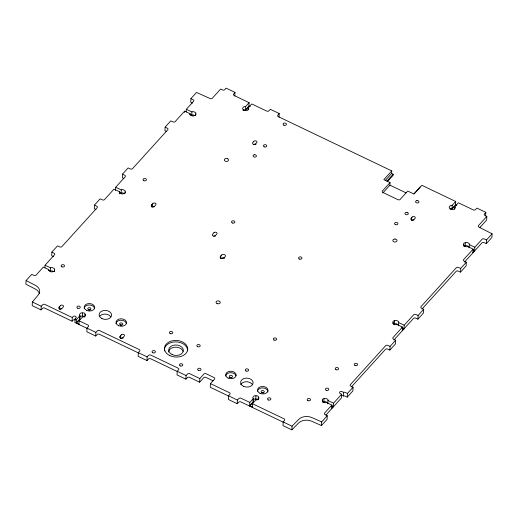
<?xml version="1.0" encoding="UTF-8"?>
<svg xmlns="http://www.w3.org/2000/svg" width="518" height="518" viewBox="0 0 518 518"><rect width="100%" height="100%" fill="white"/><g stroke="black" fill="none" stroke-linecap="round" stroke-linejoin="round"><path stroke-width="0.78" d="M234.803 96.037L234.991 92.379L226.146 88.144L224.637 89.692A1.573 1.12 2.9 0 1 222.5 89.951L220.629 89.057L212.289 98.265A1.573 1.12 2.9 0 1 210.153 98.575L196.529 92.431L190.922 98.621L193.13 99.754A1.573 1.12 2.9 0 1 193.57 101.295L186.331 109.285L191.919 111.959A1.573 1.12 2.9 0 1 193.933 111.81L195.169 112.4A1.573 1.12 2.9 0 1 195.778 113.798L195.687 113.902A1.573 1.12 2.9 0 1 195.662 115.074A1.573 1.12 2.9 0 1 194.185 115.559L194.095 115.656A1.573 1.12 2.9 0 1 192.087 115.805L190.844 115.21A1.573 1.12 2.9 0 1 190.242 113.811L184.648 111.137L175.168 121.607A1.573 1.12 2.9 0 1 173.044 121.918L170.739 120.895L165.132 127.085L167.34 128.218A1.573 1.12 2.9 0 1 167.78 129.759L132.556 168.635A1.573 1.12 2.9 0 1 130.432 168.946L128.127 167.923L122.52 174.113L124.728 175.246A1.573 1.12 2.9 0 1 125.168 176.787L115.689 187.251L121.277 189.925A1.573 1.12 2.9 0 1 123.284 189.776L124.527 190.371A1.573 1.12 2.9 0 1 125.129 191.77L125.039 191.867A1.573 1.12 2.9 0 1 125.019 193.046A1.573 1.12 2.9 0 1 123.543 193.525L123.452 193.622A1.573 1.12 2.9 0 1 121.439 193.771L120.202 193.182A1.573 1.12 2.9 0 1 119.593 191.783L114.005 189.109L104.519 199.572A1.573 1.12 2.9 0 1 102.402 199.89L100.097 198.86L94.49 205.05L96.698 206.183A1.573 1.12 2.9 0 1 97.138 207.724L61.914 246.6A1.573 1.12 2.9 0 1 59.79 246.918L57.485 245.895L51.878 252.078L54.086 253.211A1.573 1.12 2.9 0 1 54.526 254.752L45.04 265.216L50.634 267.89A1.573 1.12 2.9 0 1 52.642 267.748L53.878 268.337A1.573 1.12 2.9 0 1 54.487 269.736L54.396 269.839A1.573 1.12 2.9 0 1 54.371 271.011A1.573 1.12 2.9 0 1 52.894 271.49L52.804 271.594A1.573 1.12 2.9 0 1 50.796 271.743L49.56 271.147A1.573 1.12 2.9 0 1 48.951 269.748L43.357 267.074L36.118 275.064A1.573 1.12 2.9 0 1 34 275.382L31.695 274.359L26.088 280.542L25.9 284.207L35.192 288.979A9.952 7.11 2.9 0 1 39.284 293.402M26.088 280.542L35.379 285.321A9.952 7.11 2.9 0 1 38.345 294.865L32.375 302L32.194 305.665L41.039 309.894L42.547 308.352A1.573 1.12 2.9 0 1 44.684 308.087L72.093 321.199L72.934 320.273A1.677 1.198 2.9 0 1 75.246 319.956M41.039 309.894L41.22 306.229L42.729 304.688A1.573 1.12 2.9 0 1 44.865 304.429L72.28 317.54L72.093 321.199M44.911 267.858L45.04 265.216M53.71 271.633L52.473 271.037A1.573 1.12 2.9 0 0 50.466 271.186L50.634 267.89M51.878 252.078L51.69 255.743L53.348 256.591M54.293 271.814L54.396 269.839M59.272 308.955L59.382 306.753M59.622 309.252L59.771 306.326M72.28 317.54L73.116 316.608A1.677 1.198 2.9 0 1 75.434 316.297A1.677 1.198 2.9 0 1 75.952 317.961L75.11 318.894L74.922 322.552L87.011 328.334M78.917 324.462L79.105 320.804L82.647 316.893A1.573 1.12 2.9 0 0 84.583 316.504L85.366 315.637A1.573 1.12 2.9 0 0 85.094 314.193L84.952 314.128A1.573 1.12 2.9 0 0 84.227 313.053A1.573 1.12 2.9 0 0 82.582 312.995L82.44 312.924A1.573 1.12 2.9 0 0 80.504 313.312L79.72 314.18A1.573 1.12 2.9 0 0 79.999 315.624L76.45 319.535L76.269 323.193L78.801 320.402M79.811 319.282L79.999 315.624M84.732 317.01A1.573 1.12 2.9 0 0 82.414 316.291L82.582 312.995M84.816 316.763L84.952 314.128M79.105 320.804L87.872 324.993A1.573 1.12 2.9 0 1 88.384 326.528L87.03 328.14L86.849 331.805L95.694 336.033L97.203 334.492A1.573 1.12 2.9 0 1 99.339 334.233L138.261 352.842M94.49 205.05L94.302 208.715L95.959 209.563M95.694 336.033L95.875 332.375L97.39 330.834A1.573 1.12 2.9 0 1 99.527 330.568L139.167 349.527A1.573 1.12 2.9 0 1 139.679 351.062L138.332 352.674L138.144 356.339L146.989 360.567L148.498 359.026A1.573 1.12 2.9 0 1 150.634 358.767L177.175 371.458M115.52 190.546L115.689 187.251M119.496 193.758L119.593 191.783M121.089 193.583L121.277 189.925M122.52 174.113L122.339 177.771L123.99 178.626M124.974 193.188L125.039 191.867M120.118 337.639L120.195 336.176M120.59 338.5L120.739 335.573M151.813 206.811L151.929 204.616M152.078 207.213L152.227 204.286M146.989 360.567L147.17 356.908L148.685 355.367A1.573 1.12 2.9 0 1 150.822 355.102L178.082 368.143A1.573 1.12 2.9 0 1 178.593 369.671L177.24 371.289L177.059 374.948L185.904 379.176L187.412 377.635A1.573 1.12 2.9 0 1 189.549 377.376L199.644 382.2L203.736 377.687A1.573 1.12 2.9 0 1 205.905 377.389L213.138 380.853M165.132 127.085L164.944 130.743L166.602 131.598M184.583 112.458L184.648 111.137M186.195 111.92L186.331 109.285M190.922 98.621L190.741 102.279L192.392 103.134M190.171 115.132L190.242 113.811M195.001 115.695L193.764 115.106A1.573 1.12 2.9 0 0 191.757 115.255L191.919 111.959M195.616 115.216L195.687 113.902M185.904 379.176L186.085 375.518L187.6 373.977A1.573 1.12 2.9 0 1 189.737 373.718L199.825 378.541L199.644 382.2M199.825 378.541L203.917 374.022A1.573 1.12 2.9 0 1 206.086 373.731L214.051 377.538A1.573 1.12 2.9 0 1 214.536 379.098L210.438 383.618L210.256 387.276L228.464 395.985M220.687 258.534L220.823 255.898M210.438 383.618L229.377 392.676A1.573 1.12 2.9 0 1 229.888 394.204L228.542 395.823L228.354 399.482L237.199 403.71L238.707 402.169A1.573 1.12 2.9 0 1 240.844 401.91L283.851 422.474M243.201 110.671L243.123 109.285A1.573 1.12 2.9 0 1 242.845 107.841L243.628 106.973A1.573 1.12 2.9 0 1 245.564 106.591L249.106 102.674L234.149 95.526A1.573 1.12 2.9 0 1 233.637 93.991L234.991 92.379M245.377 110.25L245.564 106.591M248.116 109.835L248.219 107.861L251.761 103.943L266.718 111.098A1.573 1.12 2.9 0 0 268.855 110.839L270.364 109.298L279.208 113.526L279.027 117.185M249.106 102.674L248.925 106.339L245.888 109.693M237.199 403.71L237.38 400.051L238.895 398.51A1.573 1.12 2.9 0 1 241.032 398.245L249.799 402.441L249.611 406.099L253.153 402.188L253.341 398.53A1.573 1.12 2.9 0 1 253.062 397.086L253.846 396.218A1.573 1.12 2.9 0 1 255.782 395.83L255.924 395.901A1.573 1.12 2.9 0 1 257.569 395.959A1.573 1.12 2.9 0 1 258.294 397.034L258.437 397.099A1.573 1.12 2.9 0 1 258.715 398.543L257.925 399.41A1.573 1.12 2.9 0 1 255.996 399.799L252.447 403.71L252.266 407.368M255.743 399.559L255.924 395.901M258.158 399.669L258.294 397.034M252.447 403.71L284.032 418.816A1.573 1.12 2.9 0 1 284.55 420.344L283.197 421.963L283.009 425.621L291.854 429.856L298.517 423.051A9.952 7.11 2.9 0 1 311.758 421.257L321.471 425.569L327.078 419.379L327.259 415.721L325.051 414.588A1.573 1.12 2.9 0 1 324.618 413.047L331.857 405.057L326.262 402.382A1.573 1.12 2.9 0 1 324.255 402.531L323.018 401.936A1.573 1.12 2.9 0 1 322.41 400.537L322.5 400.44A1.573 1.12 2.9 0 1 322.526 399.261A1.573 1.12 2.9 0 1 324.003 398.782L324.093 398.685A1.573 1.12 2.9 0 1 326.1 398.536L327.337 399.125A1.573 1.12 2.9 0 1 327.946 400.524L327.777 403.82M291.854 429.856L292.042 426.191L298.705 419.392A9.952 7.11 2.9 0 1 311.94 417.599L321.652 421.911L321.471 425.569M322.436 401.754L322.5 400.44M322.746 402.266A1.573 1.12 2.9 0 1 323.834 402.078L324.003 398.782M331.669 408.715L331.857 405.057M341.109 395.079A1.677 1.198 2.9 0 1 341.938 395.286L343.453 396.011A1.573 1.12 2.9 0 1 344.956 396.082L347.261 397.105L347.448 393.447L345.137 392.417A1.573 1.12 2.9 0 0 343.635 392.346L342.12 391.627A1.677 1.198 2.9 0 0 339.808 391.938A1.677 1.198 2.9 0 0 340.326 393.602L341.653 394.237L333.534 403.198L333.352 406.863L331.954 406.19M341.653 394.237L341.472 397.902L325.977 414.996M343.453 396.011L343.635 392.346M351.301 387.043L385.444 349.365A1.573 1.12 2.9 0 1 387.568 349.054L389.873 350.077L390.054 346.412L387.749 345.389A1.573 1.12 2.9 0 0 385.632 345.707L350.408 384.583A1.573 1.12 2.9 0 0 350.848 386.124L353.056 387.257L352.868 390.915L347.261 397.105M382.893 192.91L389.918 185.153L390.048 182.595L383.857 179.629L391.763 170.908L278.373 116.673A1.573 1.12 2.9 0 1 277.862 115.145L279.208 113.526M385.308 180.452L391.634 173.472L391.763 170.908M391.634 173.472L393.181 174.21L393.13 175.304L387.691 181.306M393.078 323.789L393.143 322.468A1.573 1.12 2.9 0 1 393.168 321.296A1.573 1.12 2.9 0 1 394.645 320.817L394.735 320.713A1.573 1.12 2.9 0 1 396.743 320.564L397.986 321.16A1.573 1.12 2.9 0 1 398.588 322.559L398.426 325.854M394.457 324.475L394.645 320.817M393.143 322.468L393.052 322.572A1.573 1.12 2.9 0 0 393.661 323.97L394.897 324.559A1.573 1.12 2.9 0 0 396.911 324.417L402.499 327.085L393.02 337.555A1.573 1.12 2.9 0 0 393.453 339.096L395.661 340.229L395.48 343.887L389.873 350.077M402.311 330.749L402.499 327.085M393.887 340.054L413.481 318.428A1.573 1.12 2.9 0 1 415.598 318.11L417.903 319.14L418.091 315.475L415.786 314.452A1.573 1.12 2.9 0 0 413.662 314.769L404.182 325.233L403.995 328.891L401.897 327.888M411.506 220.299L411.642 217.664M421.95 309.078L456.086 271.4A1.573 1.12 2.9 0 1 458.21 271.082L460.515 272.105L460.703 268.447L458.398 267.424A1.573 1.12 2.9 0 0 456.274 267.741L421.05 306.611A1.573 1.12 2.9 0 0 421.49 308.152L423.698 309.285L423.51 312.95L417.903 319.14M451.974 209.058L452.162 205.4L455.704 201.489L421.833 185.289L413.927 194.01L407.737 191.051L400.168 199.404A1.573 1.12 2.9 0 1 397.999 199.702L382.964 192.508A1.573 1.12 2.9 0 1 382.478 190.948L390.048 182.595M454.681 209.304L454.817 206.669L458.359 202.758L473.316 209.913A1.573 1.12 2.9 0 0 475.453 209.648L476.961 208.106L485.806 212.335L485.625 216M455.523 205.147L455.704 201.489M463.727 245.823L463.791 244.502A1.573 1.12 2.9 0 1 463.817 243.331A1.573 1.12 2.9 0 1 465.287 242.845L465.384 242.748A1.573 1.12 2.9 0 1 467.391 242.599L468.628 243.188A1.573 1.12 2.9 0 1 469.237 244.587L469.068 247.882M464.037 246.328A1.573 1.12 2.9 0 1 465.125 246.141L465.287 242.845M463.791 244.502L463.701 244.6A1.573 1.12 2.9 0 0 464.309 246.005L465.546 246.594A1.573 1.12 2.9 0 0 467.553 246.445L473.141 249.119L463.662 259.583A1.573 1.12 2.9 0 0 464.102 261.124L466.31 262.257L466.122 265.922L460.515 272.105M472.96 252.784L473.141 249.119M464.529 262.082L481.882 242.936A1.573 1.12 2.9 0 1 484 242.618L486.305 243.641L486.493 239.983L484.188 238.96A1.573 1.12 2.9 0 0 482.064 239.271L474.825 247.261L474.643 250.926L473.245 250.259M485.806 212.335L484.459 213.953A1.573 1.12 2.9 0 0 484.971 215.482L486.836 216.375L486.655 220.04L479.875 227.519M486.836 216.375L478.496 225.583A1.573 1.12 2.9 0 0 478.949 227.13L492.1 233.793L491.912 237.458L486.305 243.641M79.552 317.476L80.335 316.608A1.573 1.12 2.9 0 1 82.271 316.22L82.414 316.291M386.933 181.112L393.181 174.21M249.799 402.441L253.341 398.53M252.894 400.382L253.684 399.514A1.573 1.12 2.9 0 1 255.614 399.125L255.762 399.197A1.573 1.12 2.9 0 1 257.97 399.721M253.172 401.826L249.631 405.736L252.285 407.006M452.486 208.501L454.506 206.268M323.834 402.078L323.925 401.974A1.573 1.12 2.9 0 1 325.932 401.832L327.169 402.421A1.573 1.12 2.9 0 1 327.894 403.308M465.125 246.141L465.216 246.044A1.573 1.12 2.9 0 1 467.223 245.895L468.46 246.484A1.573 1.12 2.9 0 1 469.185 247.371M331.688 408.352L333.372 406.494L331.973 405.827M402.331 330.38L404.014 328.529L401.916 327.525M472.979 252.415L474.656 250.557L472.565 249.553M321.652 421.911L327.259 415.721M347.448 393.447L353.056 387.257M390.054 346.412L395.661 340.229M418.091 315.475L423.698 309.285M460.703 268.447L466.31 262.257M486.493 239.983L492.1 233.793M414.005 193.894L420.156 187.108M250.272 106.604L248.944 105.97L245.396 109.881A1.573 1.12 2.9 0 0 243.466 110.269M456.87 205.419L455.542 204.785L451.994 208.696A1.573 1.12 2.9 0 0 450.064 209.084M389.918 185.153L406.19 192.936M469.237 244.587L474.825 247.261M189.659 114.251L191.757 115.255M398.588 322.559L404.182 325.233M119.71 192.554L121.108 193.22A1.573 1.12 2.9 0 1 123.122 193.072L124.359 193.667A1.573 1.12 2.9 0 1 124.644 193.836M327.946 400.524L333.534 403.198M48.368 270.182L50.466 271.186M75.11 318.894L76.45 319.535M78.937 324.1L76.288 322.831L79.83 318.92A1.573 1.12 2.9 0 1 79.494 318.602M32.375 302L41.22 306.229M87.03 328.14L95.875 332.375M138.332 352.674L147.17 356.908M177.24 371.289L186.085 375.518M228.542 395.823L237.38 400.051M283.197 421.963L292.042 426.191M327.557 403.062A1.573 1.12 2.9 0 1 327.745 403.289M153.024 206.941A1.677 1.198 2.9 0 1 154.655 206.714M213.766 236.357A1.677 1.198 2.9 0 1 215.682 235.904M60.23 309.272A1.677 1.198 2.9 0 1 61.713 308.754M121.257 338.461A1.677 1.198 2.9 0 1 123.174 338.001M99.87 316.032A6.287 4.494 2.9 0 1 110.742 316.627M240.682 384.757A6.287 4.494 2.9 0 1 246.121 381.76A6.287 4.494 2.9 0 1 252.247 384.304M168.603 352.013A7.336 5.238 2.9 0 1 175.272 347.17A7.336 5.238 2.9 0 1 183.081 351.444M88.526 309.945A1.573 1.12 2.9 0 1 90.093 310.029M120.364 325.174A1.573 1.12 2.9 0 1 121.937 325.259M229.694 377.784A1.573 1.12 2.9 0 1 231.915 377.907M261.868 392.851A1.573 1.12 2.9 0 1 263.442 392.935M248.219 107.861A1.573 1.12 2.9 0 1 248.498 109.304L247.708 110.166A1.573 1.12 2.9 0 1 245.778 110.554L245.629 110.483A1.573 1.12 2.9 0 1 243.991 110.425A1.573 1.12 2.9 0 1 243.266 109.356M393.395 324.3A1.573 1.12 2.9 0 1 394.476 324.113L394.567 324.009A1.573 1.12 2.9 0 1 396.581 323.86L397.818 324.456A1.573 1.12 2.9 0 1 398.471 325.084M454.817 206.669A1.573 1.12 2.9 0 1 455.095 208.113L454.305 208.981A1.573 1.12 2.9 0 1 452.376 209.363L452.227 209.298A1.573 1.12 2.9 0 1 450.589 209.24A1.573 1.12 2.9 0 1 449.864 208.165L449.721 208.094A1.573 1.12 2.9 0 1 449.443 206.65L450.226 205.788A1.573 1.12 2.9 0 1 452.162 205.4M412.037 220.338A1.677 1.198 2.9 0 1 413.947 219.885M253.723 144.626A1.677 1.198 2.9 0 1 256.034 144.308M221.439 258.327A2.098 1.496 2.9 0 1 224.747 258.191M164.517 351.036A11.629 8.307 2.9 0 1 175.505 341.893A11.629 8.307 2.9 0 1 187.652 350.848M115.974 323.705A5.238 3.743 2.9 0 1 120.739 320.247A5.238 3.743 2.9 0 1 126.314 323.297M84.136 308.475A5.238 3.743 2.9 0 1 88.902 305.018A5.238 3.743 2.9 0 1 94.477 308.068M257.478 391.381A5.238 3.743 2.9 0 1 262.93 387.93A5.238 3.743 2.9 0 1 267.942 391.951M225.641 376.159A5.238 3.743 2.9 0 1 230.406 372.701A5.238 3.743 2.9 0 1 235.981 375.751M60.418 305.614L59.013 307.161A1.677 1.198 2.9 0 0 59.531 308.825A1.677 1.198 2.9 0 0 61.843 308.514L63.248 306.967A1.677 1.198 2.9 0 0 62.73 305.296A1.677 1.198 2.9 0 0 60.418 305.614M152.927 203.509L151.528 205.057A1.677 1.198 2.9 0 0 152.046 206.727A1.677 1.198 2.9 0 0 154.358 206.41L155.756 204.863A1.677 1.198 2.9 0 0 155.238 203.198A1.677 1.198 2.9 0 0 152.927 203.509M253.891 141.33L252.771 142.567A1.677 1.198 2.9 0 0 253.289 144.237A1.677 1.198 2.9 0 0 255.601 143.92L256.721 142.683A1.677 1.198 2.9 0 0 256.203 141.019A1.677 1.198 2.9 0 0 253.891 141.33M121.439 334.796L120.04 336.344A1.677 1.198 2.9 0 0 120.558 338.014A1.677 1.198 2.9 0 0 122.87 337.697L124.275 336.15A1.677 1.198 2.9 0 0 123.757 334.486A1.677 1.198 2.9 0 0 121.439 334.796M213.953 232.699L212.548 234.246A1.677 1.198 2.9 0 0 213.066 235.91A1.677 1.198 2.9 0 0 215.384 235.599L216.783 234.052A1.677 1.198 2.9 0 0 216.265 232.381A1.677 1.198 2.9 0 0 213.953 232.699M221.607 255.031L220.487 256.268A2.098 1.496 2.9 0 0 221.134 258.352A2.098 1.496 2.9 0 0 224.022 257.958L225.142 256.721A2.098 1.496 2.9 0 0 224.495 254.636A2.098 1.496 2.9 0 0 221.607 255.031M412.198 217.048L411.078 218.285A1.677 1.198 2.9 0 0 411.596 219.949A1.677 1.198 2.9 0 0 413.908 219.638L415.028 218.402A1.677 1.198 2.9 0 0 414.51 216.731A1.677 1.198 2.9 0 0 412.198 217.048M416.919 200.602L416.504 200.699A1.677 1.198 2.9 0 0 416.265 202.706A1.677 1.198 2.9 0 0 418.92 202.078A1.677 1.198 2.9 0 0 416.919 200.602M254.804 154.733L254.37 154.746A1.677 1.198 2.9 0 0 253.412 156.624A1.677 1.198 2.9 0 0 256.229 156.514A1.677 1.198 2.9 0 0 254.804 154.733M395.014 239.044L394.47 239.063A2.098 1.496 2.9 0 0 393.266 241.407A2.098 1.496 2.9 0 0 396.788 241.271A2.098 1.496 2.9 0 0 395.014 239.044M407.129 212.406L406.701 212.341A1.677 1.198 2.9 0 0 405.082 213.96A1.677 1.198 2.9 0 0 407.867 214.374A1.677 1.198 2.9 0 0 407.129 212.406M227.544 158.709L227.046 158.534A2.098 1.496 2.9 0 0 224.346 160.094A2.098 1.496 2.9 0 0 227.551 161.234A2.098 1.496 2.9 0 0 227.544 158.709M169.891 355.62A11.629 8.307 2.9 0 0 187.723 349.385A11.629 8.307 2.9 0 0 170.72 341.252A11.629 8.307 2.9 0 0 169.891 355.62M170.195 333.592A1.677 1.198 2.9 0 0 172.766 332.692A1.677 1.198 2.9 0 0 170.318 331.52A1.677 1.198 2.9 0 0 170.195 333.592M152.816 352.777A1.677 1.198 2.9 0 0 155.387 351.877A1.677 1.198 2.9 0 0 152.939 350.705A1.677 1.198 2.9 0 0 152.816 352.777M86.636 310.392A5.238 3.743 2.9 0 0 94.671 307.582A5.238 3.743 2.9 0 0 87.011 303.917A5.238 3.743 2.9 0 0 86.636 310.392M118.473 325.621A5.238 3.743 2.9 0 0 126.509 322.811A5.238 3.743 2.9 0 0 118.849 319.146A5.238 3.743 2.9 0 0 118.473 325.621M101.994 318.622A6.287 4.494 2.9 0 0 111.635 315.255A6.287 4.494 2.9 0 0 102.447 310.858A6.287 4.494 2.9 0 0 101.994 318.622M197.617 346.704A1.677 1.198 2.9 0 0 200.188 345.81A1.677 1.198 2.9 0 0 197.734 344.632A1.677 1.198 2.9 0 0 197.617 346.704M180.232 365.889A1.677 1.198 2.9 0 0 182.802 364.989A1.677 1.198 2.9 0 0 180.355 363.817A1.677 1.198 2.9 0 0 180.232 365.889M259.984 393.298A5.238 3.743 2.9 0 0 268.013 390.488A5.238 3.743 2.9 0 0 260.36 386.823A5.238 3.743 2.9 0 0 259.984 393.298M228.14 378.069A5.238 3.743 2.9 0 0 236.176 375.259A5.238 3.743 2.9 0 0 228.516 371.6A5.238 3.743 2.9 0 0 228.14 378.069M243.499 386.305A6.287 4.494 2.9 0 0 253.14 382.931A6.287 4.494 2.9 0 0 243.952 378.535A6.287 4.494 2.9 0 0 243.499 386.305M217.042 303.58A2.098 1.496 2.9 0 0 220.254 302.454A2.098 1.496 2.9 0 0 217.191 300.99A2.098 1.496 2.9 0 0 217.042 303.58M143.836 180.672A1.677 1.198 2.9 0 0 146.406 179.772A1.677 1.198 2.9 0 0 143.952 178.6A1.677 1.198 2.9 0 0 143.836 180.672M232.278 222.967A1.677 1.198 2.9 0 0 234.848 222.067A1.677 1.198 2.9 0 0 232.394 220.895A1.677 1.198 2.9 0 0 232.278 222.967M61.959 266.835A1.677 1.198 2.9 0 0 64.53 265.935A1.677 1.198 2.9 0 0 62.076 264.763A1.677 1.198 2.9 0 0 61.959 266.835M268.318 399.948A1.677 1.198 2.9 0 0 270.888 399.048A1.677 1.198 2.9 0 0 268.441 397.876A1.677 1.198 2.9 0 0 268.318 399.948M355.024 365.494A1.677 1.198 2.9 0 0 357.595 364.594A1.677 1.198 2.9 0 0 355.147 363.422A1.677 1.198 2.9 0 0 355.024 365.494M299.359 259.045A1.677 1.198 2.9 0 0 301.929 258.145A1.677 1.198 2.9 0 0 299.475 256.973A1.677 1.198 2.9 0 0 299.359 259.045M198.433 370.422A1.677 1.198 2.9 0 0 201.003 369.528A1.677 1.198 2.9 0 0 198.556 368.356A1.677 1.198 2.9 0 0 198.433 370.422M274.093 340.086A1.677 1.198 2.9 0 0 276.664 339.193A1.677 1.198 2.9 0 0 274.21 338.021A1.677 1.198 2.9 0 0 274.093 340.086M336.001 369.697A1.677 1.198 2.9 0 0 338.571 368.797A1.677 1.198 2.9 0 0 336.124 367.625A1.677 1.198 2.9 0 0 336.001 369.697M246.056 371.03A1.677 1.198 2.9 0 0 248.627 370.13A1.677 1.198 2.9 0 0 246.179 368.958A1.677 1.198 2.9 0 0 246.056 371.03M307.97 400.641A1.677 1.198 2.9 0 0 310.541 399.741A1.677 1.198 2.9 0 0 308.087 398.569A1.677 1.198 2.9 0 0 307.97 400.641M77.687 308.236A1.677 1.198 2.9 0 0 80.258 307.342A1.677 1.198 2.9 0 0 77.804 306.17A1.677 1.198 2.9 0 0 77.687 308.236M326.21 390.294A1.677 1.198 2.9 0 0 328.781 389.394A1.677 1.198 2.9 0 0 326.334 388.222A1.677 1.198 2.9 0 0 326.21 390.294M283.851 125.194A1.677 1.198 2.9 0 0 286.422 124.294A1.677 1.198 2.9 0 0 283.974 123.122A1.677 1.198 2.9 0 0 283.851 125.194M264.232 146.853A1.677 1.198 2.9 0 0 266.802 145.953A1.677 1.198 2.9 0 0 264.348 144.781A1.677 1.198 2.9 0 0 264.232 146.853M395.344 224.592A1.677 1.198 2.9 0 0 397.915 223.698A1.677 1.198 2.9 0 0 395.467 222.526A1.677 1.198 2.9 0 0 395.344 224.592M172.112 354.545A7.336 5.238 2.9 0 0 183.366 350.615A7.336 5.238 2.9 0 0 172.636 345.487A7.336 5.238 2.9 0 0 172.112 354.545M88.526 309.693A1.573 1.12 2.9 0 0 90.935 308.845A1.573 1.12 2.9 0 0 88.636 307.75A1.573 1.12 2.9 0 0 88.526 309.693M120.364 324.916A1.573 1.12 2.9 0 0 122.772 324.074A1.573 1.12 2.9 0 0 120.474 322.973A1.573 1.12 2.9 0 0 120.364 324.916M230.031 377.369A1.573 1.12 2.9 0 0 232.44 376.528A1.573 1.12 2.9 0 0 230.141 375.427A1.573 1.12 2.9 0 0 230.031 377.369M261.868 392.599A1.573 1.12 2.9 0 0 264.277 391.757A1.573 1.12 2.9 0 0 261.985 390.656A1.573 1.12 2.9 0 0 261.868 392.599"/></g></svg>
